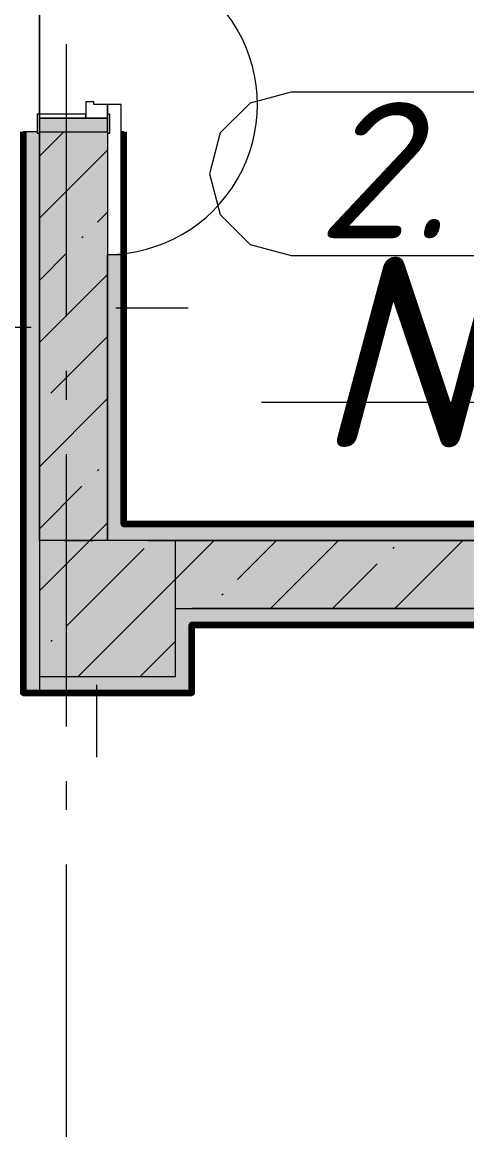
# Model space of a CAD drawing. Header units: millimetres. Extents: x -537608 to 253996, y -217170 to 186033.
# Drawn here: x -272724 to -271093, y 25460 to 29551 of the extents above; entities that cross this region are included whole.
import ezdxf

# ---------------------------------------------------------------- set-up
doc = ezdxf.new("R2010")
doc.units = ezdxf.units.MM
doc.layers.add('16) Лак 1.6м', color=160, linetype='Continuous', lineweight=90)
doc.layers.add('PDF _Геометрия', color=7, linetype='Continuous')
doc.layers.add('PDF _Текст', color=7, linetype='Continuous')
doc.layers.add('PDF _Сплошная заливка', color=7, linetype='Continuous', true_color=0xffffff)
doc.styles.add('PDF ISOCPEUR Italic', font='isocpeui.ttf')

msp = doc.modelspace()

# ---------------------------------------------------------------- hatches: boundary and pattern name
at = {"layer": 'PDF _Сплошная заливка', "true_color": 0x56bc34, "transparency": 33554559}
h = msp.add_hatch(color=85, dxfattribs=at)
h.paths.add_polyline_path([(-272411.3518, 27649.0007), (-272351.3511, 27649.0007), (-272351.3511, 29149.3516), (-272361.3516, 29149.3516), (-272361.3516, 28699.3497), (-272411.3518, 28699.3497)], flags=0)
h.paths.add_polyline_path([(-272403.3515, 30799.35), (-272351.3511, 30799.35), (-272351.3511, 31049.0023), (-272411.3518, 31049.0023), (-272409.7694, 30804.3492), (-272403.3515, 30804.3492)], flags=0)
at = {"layer": 'PDF _Сплошная заливка', "true_color": 0xff8000, "transparency": 33554559}
msp.add_hatch(color=30, dxfattribs=at).paths.add_polyline_path([(-272661.3507, 27089.0043), (-272661.3507, 29144.3482), (-272669.3511, 29144.3482), (-272669.3511, 29149.3516), (-272721.3514, 29149.3516), (-272721.3514, 27089.0043)])
at = {"layer": 'PDF _Сплошная заливка', "true_color": 0x56bc34, "transparency": 33554559}
msp.add_hatch(color=85, dxfattribs=at).paths.add_polyline_path([(-265161.3488, 27649.0007), (-264911.3488, 27649.0007), (-264911.3488, 27709.0035), (-272351.3511, 27709.0035), (-272351.3511, 27649.0007), (-266113.7491, 27649.0007)])
at = {"layer": 'PDF _Сплошная заливка', "transparency": 33554559}
msp.add_hatch(color=256, dxfattribs=at).paths.add_polyline_path([(-265161.3488, 27399.0039), (-265161.3488, 27649.0007), (-272161.3508, 27649.0007), (-272161.3508, 27399.0039), (-266113.7491, 27399.0039)])
at = {"layer": 'PDF _Сплошная заливка', "true_color": 0xff7d7d, "transparency": 33554559}
for points in [[(-272161.3508, 27149.0029), (-272101.3522, 27149.0029), (-272101.3522, 27399.0039), (-272161.3508, 27399.0039), (-272161.3508, 27309.5272)], [(-265221.3495, 27339.0011), (-265161.3488, 27339.0011), (-265161.3488, 27399.0039), (-272101.3522, 27399.0039), (-272101.3522, 27339.0011), (-266113.7491, 27339.0011)], [(-272161.3508, 27089.0043), (-272101.3522, 27089.0043), (-272101.3522, 27149.0029), (-272661.3507, 27149.0029), (-272661.3507, 27089.0043)]]:
    msp.add_hatch(color=11, dxfattribs=at).paths.add_polyline_path(points)

# ---------------------------------------------------------------- linework, layer by layer
at = {"layer": '16) Лак 1.6м'}
for points in [[(-272351.3511, 30799.35), (-272351.3511, 30989.0038), (-265131.349, 30989.0038), (-265131.349, 30799.0034), (-265131.349, 30769.002), (-264971.3501, 30769.002), (-264971.3501, 27709.0035), (-272351.3511, 27709.0035), (-272351.3511, 29149.3516)], [(-272721.3514, 29149.3516), (-272721.3514, 27089.0043), (-272101.3522, 27089.0043), (-272101.3522, 27339.0011), (-265221.3495, 27339.0011), (-265221.3495, 27089.0043), (-264911.3488, 27089.0043)]]:
    msp.add_lwpolyline(points, dxfattribs=at)
at = {"layer": 'PDF _Геометрия', "color": 9, "lineweight": 9, "true_color": 0xc0c0c0}
for p, q in [((-272661.3507, 29214.3493), (-272661.3507, 30734.3523)), ((-272661.3507, 30734.3523), (-272661.3507, 29214.3493))]:
    msp.add_line(p, q, dxfattribs=at)
at = {"layer": 'PDF _Геометрия', "color": 253, "lineweight": 9, "true_color": 0xaaaaaa}
for p, q in [((-272561.3503, 28471.425), (-272561.3503, 29471.425)), ((-271887.5703, 29254.9238), (-271997.3796, 29145.1189)), ((-271737.5718, 29295.1196), (-271887.5703, 29254.9238)), ((-270537.571, 29295.1196), (-271737.5718, 29295.1196)), ((-271997.3796, 29145.1189), (-272037.5709, 28995.1182)), ((-272037.5709, 28995.1182), (-271997.3796, 28845.1176)), ((-271997.3796, 28845.1176), (-271887.5703, 28735.3083)), ((-271887.5703, 28735.3083), (-271737.5718, 28695.117)), ((-271737.5718, 28695.117), (-270537.571, 28695.117)), ((-272561.3503, 28165.5935), (-272561.3503, 28271.4285)), ((-271846.6103, 28157.0851), (-270433.6974, 28157.0851)), ((-272561.3503, 26965.5927), (-272561.3503, 27965.5926)), ((-272569.7813, 27649.0007), (-272463.9485, 27649.0007)), ((-272263.9477, 27649.0007), (-271263.9477, 27649.0007)), ((-272561.3503, 26659.7612), (-272561.3503, 26765.5919)), ((-272561.3503, 25459.7604), (-272561.3503, 26459.7604))]:
    msp.add_line(p, q, dxfattribs=at)
at = {"layer": 'PDF _Геометрия', "lineweight": 9}
for p, q in [((-272461.352, 29259.3504), (-272491.3513, 29259.3504)), ((-272491.3513, 29259.3504), (-272491.3513, 29199.3518)), ((-272461.352, 29249.352), (-272461.352, 29259.3504)), ((-272669.3511, 29214.3493), (-272669.3511, 29144.3482)), ((-272661.3507, 29214.3493), (-272669.3511, 29214.3493)), ((-272661.3507, 29214.3493), (-272661.3507, 29199.3518)), ((-272491.3513, 29214.3493), (-272661.3507, 29214.3493)), ((-272661.3507, 29144.3482), (-272661.3507, 29214.3493)), ((-272491.3513, 29199.3518), (-272491.3513, 29214.3493)), ((-272411.3518, 29249.352), (-272461.352, 29249.352)), ((-272412.3508, 29214.3493), (-272412.3508, 29199.3518)), ((-272411.3518, 29214.3493), (-272412.3508, 29214.3493)), ((-272361.3516, 29249.352), (-272411.3518, 29249.352)), ((-272411.3518, 29249.352), (-272411.3518, 28699.3497)), ((-272411.3518, 29199.3518), (-272411.3518, 29249.352)), ((-272411.3518, 29199.3518), (-272411.3518, 29214.3493)), ((-272411.3518, 29214.3493), (-272411.3518, 29144.3482)), ((-272403.3515, 29214.3493), (-272411.3518, 29214.3493)), ((-272403.3515, 29144.3482), (-272403.3515, 29214.3493)), ((-272361.3516, 28699.3497), (-272361.3516, 29249.352)), ((-272661.3507, 29199.3518), (-272661.3507, 29149.3516)), ((-272411.3518, 29199.3518), (-272661.3507, 29199.3518)), ((-272661.3507, 29199.3518), (-272491.3513, 29199.3518)), ((-272491.3513, 29199.3518), (-272411.3518, 29199.3518)), ((-272412.3508, 29199.3518), (-272411.3518, 29199.3518)), ((-272411.3518, 29149.3516), (-272411.3518, 29199.3518)), ((-272669.3511, 29149.3516), (-272721.3514, 29149.3516)), ((-272721.3514, 29149.3516), (-272721.3514, 27089.0043)), ((-272669.3511, 29144.3482), (-272661.3507, 29144.3482)), ((-272661.3507, 29060.0729), (-272572.0741, 29149.3516)), ((-272661.3507, 29149.3516), (-272411.3518, 29149.3516)), ((-272661.3507, 29144.3482), (-272661.3507, 27649.0007)), ((-272661.3507, 27649.0007), (-272661.3507, 29144.3482)), ((-272411.3518, 29144.3482), (-272403.3515, 29144.3482)), ((-272351.3511, 29149.3516), (-272361.3516, 29149.3516)), ((-272351.3511, 27709.0035), (-272351.3511, 29149.3516)), ((-272661.3507, 28831.976), (-272411.3518, 29081.9727)), ((-272447.9887, 28817.2369), (-272411.3518, 28853.8758)), ((-272505.014, 28760.2137), (-272500.271, 28764.9545)), ((-272661.3507, 28603.8748), (-272562.0371, 28703.1906)), ((-272411.3518, 27649.0007), (-272411.3518, 28699.3497)), ((-272411.3518, 28699.3497), (-272411.3518, 27649.0007)), ((-272411.3518, 28699.3497), (-272361.3516, 28699.3497)), ((-272661.3507, 28375.7778), (-272411.3518, 28625.7789)), ((-272381.3504, 28502.7505), (-272115.2022, 28502.7505)), ((-272691.3521, 28431.3284), (-273491.3513, 28431.3284)), ((-272619.0624, 28189.9649), (-272411.3518, 28397.6777)), ((-272661.3507, 27919.5797), (-272411.3518, 28169.5808)), ((-272447.9887, 27904.8449), (-272443.2478, 27909.5857)), ((-272661.3507, 27691.4828), (-272505.014, 27847.8175)), ((-272475.7316, 27649.0007), (-272411.3518, 27713.3827)), ((-264971.3501, 27709.0035), (-272351.3511, 27709.0035)), ((-272661.3507, 27463.3816), (-272475.7316, 27649.0007)), ((-272161.3508, 27649.0007), (-272661.3507, 27649.0007)), ((-272661.3507, 27649.0007), (-272661.3507, 27149.0029)), ((-272562.0371, 27334.5962), (-272276.9149, 27619.7206)), ((-272161.3508, 27507.1856), (-272019.5335, 27649.0007)), ((-265161.3488, 27649.0007), (-272161.3508, 27649.0007)), ((-272161.3508, 27649.0007), (-265161.3488, 27649.0007)), ((-272161.3508, 27149.0029), (-272161.3508, 27649.0007)), ((-271934.7673, 27505.6699), (-271791.4366, 27649.0007)), ((-271813.3364, 27399.0039), (-271563.3375, 27649.0007)), ((-271364.5208, 27619.7206), (-271359.7778, 27624.4613)), ((-271357.1405, 27399.0039), (-271107.1394, 27649.0007)), ((-271585.2395, 27399.0039), (-271421.5461, 27562.6974)), ((-272519.5334, 27149.0029), (-272161.3508, 27507.1856)), ((-271991.7905, 27448.6468), (-271987.0497, 27453.3876)), ((-272161.3508, 27399.0039), (-272101.3522, 27399.0039)), ((-272101.3522, 27399.0039), (-265161.3488, 27399.0039)), ((-265161.3488, 27399.0039), (-272101.3522, 27399.0039)), ((-272101.3522, 27149.0029), (-272101.3522, 27339.0011)), ((-272101.3522, 27339.0011), (-265221.3495, 27339.0011)), ((-272619.0624, 27277.573), (-272614.3216, 27282.3138)), ((-272291.4366, 27149.0029), (-272161.3508, 27279.0887)), ((-272661.3507, 27149.0029), (-272161.3508, 27149.0029)), ((-272661.3507, 27149.0029), (-272661.3507, 27089.0043)), ((-272101.3522, 27089.0043), (-272101.3522, 27149.0029)), ((-272721.3514, 27089.0043), (-272661.3507, 27089.0043)), ((-272661.3507, 27089.0043), (-272101.3522, 27089.0043)), ((-272452.0577, 27119.0036), (-272452.0577, 26852.8511))]:
    msp.add_line(p, q, dxfattribs=at)
msp.add_arc((-272411.3516, 29249.3499), 550.0002, 269.9999759, 90.0000241, dxfattribs=at)
at = {"layer": 'PDF _Сплошная заливка', "color": 7, "lineweight": 35, "true_color": 0xf4f4f4, "transparency": 33554559}
msp.add_solid([(-272411.3518, 29149.3516), (-272411.3518, 29199.3518), (-272661.3507, 29149.3516), (-272661.3507, 29199.3518)], dxfattribs=at)
at = {"layer": 'PDF _Сплошная заливка', "lineweight": 35, "transparency": 33554559}
for points in [[(-272411.3518, 27649.0007), (-272411.3518, 29149.3516), (-272661.3507, 27649.0007), (-272661.3507, 29149.3516)], [(-272161.3508, 27149.0029), (-272161.3508, 27649.0007), (-272661.3507, 27149.0029), (-272661.3507, 27649.0007)]]:
    msp.add_solid(points, dxfattribs=at)

# ---------------------------------------------------------------- texts
at = {"layer": 'PDF _Текст', "attachment_point": 4, "style": 'PDF ISOCPEUR Italic'}
for s, insert, char_height in [('2.023', (-271644.9043, 29008.4041), 500), ('№3', (-271653.4833, 28338.1889), 700)]:
    msp.add_mtext(s, dxfattribs=dict(at, insert=insert, char_height=char_height))

doc.saveas('drawing.dxf')
